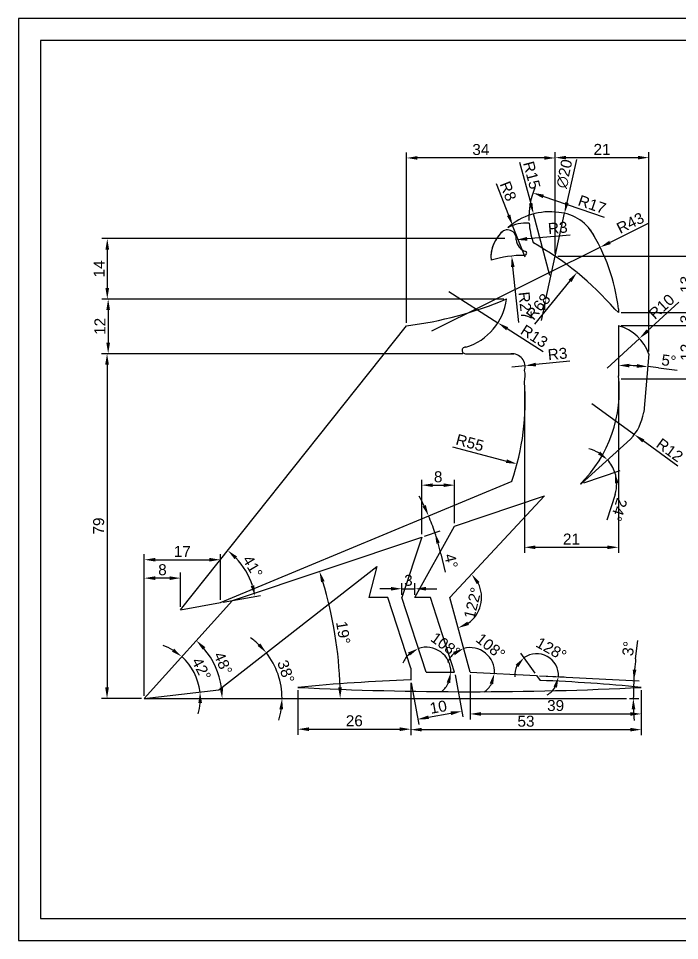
# Model space of a CAD drawing. Header units: millimetres. Extents: x 976 to 1273, y 240 to 450.
# Drawn here: x 976.1 to 1126.6, y 240.3 to 450.3 of the extents above; entities that cross this region are included whole.
import ezdxf

# ---------------------------------------------------------------- set-up
doc = ezdxf.new("R2010")
doc.units = ezdxf.units.MM
doc.styles.get("Standard").update_dxf_attribs({"font": 'arial.ttf'})
doc.dimstyles.new('ISO-25', dxfattribs={"dimtxt": 2.5, "dimasz": 2.5, "dimexe": 1.25, "dimexo": 0.625, "dimtad": 1, "dimdec": 0, "dimtxsty": 'Standard', "dimcen": 2.5, "dimclrd": 3, "dimclrt": 2, "dimadec": 0, "dimazin": 0, "dimtfac": 1, "dimtdec": 0, "dimtmove": 0, "dimatfit": 3, "dimfxl": 1, "dimarcsym": 0})

# ---------------------------------------------------------------- blocks, each defined once
blk = doc.blocks.new('*D155')
at = {"color": 3, "lineweight": -2, "transparency": 16777216}
blk.add_line((1101.68, 400.9), (1091.92, 400.08), dxfattribs=at)
at = {"color": 3, "transparency": 16777216}
blk.add_solid([(1091.88, 400.49), (1091.95, 399.66), (1089.42, 399.87)], dxfattribs=at)
at = {"layer": 'Defpoints', "color": 0, "transparency": 16777216}
for p in [(1089.42, 399.87), (1092.41, 400.12)]:
    blk.add_point(p, dxfattribs=at)
at = {"color": 2, "transparency": 16777216, "insert": (1098.89, 402.57), "char_height": 2.5, "attachment_point": 5, "rotation": 4.8262}
blk.add_mtext('R3', dxfattribs=at)
blk = doc.blocks.new('*D156')
at = {"color": 3, "lineweight": -2, "transparency": 16777216}
blk.add_line((1090.05, 381.04), (1088.67, 393.68), dxfattribs=at)
at = {"color": 3, "transparency": 16777216}
blk.add_solid([(1089.08, 393.72), (1088.25, 393.63), (1088.4, 396.16)], dxfattribs=at)
at = {"layer": 'Defpoints', "color": 0, "transparency": 16777216}
for p in [(1088.4, 396.16), (1091.33, 369.32)]:
    blk.add_point(p, dxfattribs=at)
at = {"color": 2, "transparency": 16777216, "insert": (1091.52, 384.84), "char_height": 2.5, "attachment_point": 5, "rotation": 276.2362}
blk.add_mtext('R27', dxfattribs=at)
blk = doc.blocks.new('*D157')
at = {"color": 3, "lineweight": -2, "transparency": 16777216}
for p, q in [((1084.85, 412.71), (1087.69, 405.46)), ((1091.46, 395.87), (1088.61, 403.13))]:
    blk.add_line(p, q, dxfattribs=at)
at = {"color": 3, "transparency": 16777216}
blk.add_solid([(1088.08, 405.61), (1087.31, 405.31), (1088.61, 403.13)], dxfattribs=at)
at = {"layer": 'Defpoints', "color": 0, "transparency": 16777216}
for p in [(1088.61, 403.13), (1091.46, 395.87)]:
    blk.add_point(p, dxfattribs=at)
at = {"color": 2, "transparency": 16777216, "insert": (1087.58, 410.94), "char_height": 2.5, "attachment_point": 5, "rotation": 291.4393}
blk.add_mtext('R8', dxfattribs=at)
blk = doc.blocks.new('*D158')
at = {"color": 3, "lineweight": -2, "transparency": 16777216}
for p, q in [((1090.21, 417.57), (1092.72, 408.16)), ((1097.11, 391.74), (1093.37, 405.75))]:
    blk.add_line(p, q, dxfattribs=at)
at = {"color": 3, "transparency": 16777216}
blk.add_solid([(1093.12, 408.27), (1092.32, 408.05), (1093.37, 405.75)], dxfattribs=at)
at = {"layer": 'Defpoints', "color": 0, "transparency": 16777216}
for p in [(1093.37, 405.75), (1097.11, 391.74)]:
    blk.add_point(p, dxfattribs=at)
at = {"color": 2, "transparency": 16777216, "insert": (1092.98, 414.57), "char_height": 2.5, "attachment_point": 5, "rotation": 284.9508}
blk.add_mtext('R15', dxfattribs=at)
blk = doc.blocks.new('*D159')
at = {"color": 3, "lineweight": -2, "transparency": 16777216}
blk.add_line((1093.65, 380.63), (1101.68, 390.49), dxfattribs=at)
at = {"color": 3, "transparency": 16777216}
blk.add_solid([(1101.36, 390.75), (1102.01, 390.22), (1103.26, 392.42)], dxfattribs=at)
at = {"layer": 'Defpoints', "color": 0, "transparency": 16777216}
for p in [(1103.26, 392.42), (1060.31, 339.71)]:
    blk.add_point(p, dxfattribs=at)
at = {"color": 2, "transparency": 16777216, "insert": (1094.46, 384.63), "char_height": 2.5, "attachment_point": 5, "rotation": 50.8225}
blk.add_mtext('R68', dxfattribs=at)
blk = doc.blocks.new('*D160')
at = {"color": 3, "lineweight": -2, "transparency": 16777216}
for p, q in [((1126.49, 385.68), (1119.34, 379.1)), ((1110.15, 370.63), (1117.5, 377.41))]:
    blk.add_line(p, q, dxfattribs=at)
at = {"color": 3, "transparency": 16777216}
blk.add_solid([(1119.06, 379.41), (1119.62, 378.79), (1117.5, 377.41)], dxfattribs=at)
at = {"layer": 'Defpoints', "color": 0, "transparency": 16777216}
for p in [(1117.5, 377.41), (1110.15, 370.63)]:
    blk.add_point(p, dxfattribs=at)
at = {"color": 2, "transparency": 16777216, "insert": (1122.54, 384.64), "char_height": 2.5, "attachment_point": 5, "rotation": 42.6675}
blk.add_mtext('R10', dxfattribs=at)
blk = doc.blocks.new('*D189')
at = {"color": 3, "lineweight": -2, "transparency": 16777216}
for p, q in [((1103.12, 418.15), (1100.97, 408.34)), ((1096.16, 386.36), (1100.44, 405.9)), ((1095.62, 383.92), (1095.09, 381.48))]:
    blk.add_line(p, q, dxfattribs=at)
at = {"color": 3, "transparency": 16777216}
for points in [[(1100.57, 408.43), (1101.38, 408.25), (1100.44, 405.9)], [(1095.22, 384.01), (1096.03, 383.83), (1096.16, 386.36)]]:
    blk.add_solid(points, dxfattribs=at)
at = {"layer": 'Defpoints', "color": 0, "transparency": 16777216}
for p in [(1100.44, 405.9), (1096.16, 386.36)]:
    blk.add_point(p, dxfattribs=at)
at = {"color": 2, "transparency": 16777216, "insert": (1100.39, 414.89), "char_height": 2.5, "attachment_point": 5, "rotation": 77.639}
blk.add_mtext('∅20', dxfattribs=at)
blk = doc.blocks.new('*D161')
at = {"color": 3, "lineweight": -2, "transparency": 16777216}
blk.add_line((1109.51, 404.96), (1095.6, 409.74), dxfattribs=at)
at = {"color": 0, "lineweight": -2, "transparency": 16777216}
blk.add_arc((1109.31, 405.02), 17, 156.784, 182.6335, dxfattribs=at)
at = {"color": 3, "transparency": 16777216}
blk.add_solid([(1095.74, 410.14), (1095.47, 409.35), (1093.24, 410.56)], dxfattribs=at)
at = {"layer": 'Defpoints', "color": 0, "transparency": 16777216}
for p in [(1093.24, 410.56), (1109.31, 405.02)]:
    blk.add_point(p, dxfattribs=at)
at = {"color": 2, "transparency": 16777216, "insert": (1106.71, 407.91), "char_height": 2.5, "attachment_point": 5, "rotation": 340.9969}
blk.add_mtext('R17', dxfattribs=at)
blk = doc.blocks.new('*D190')
at = {"color": 3, "lineweight": -2, "transparency": 16777216}
for p, q in [((1119.5, 403.59), (1110.79, 399.27)), ((1070.21, 379.14), (1108.55, 398.16))]:
    blk.add_line(p, q, dxfattribs=at)
at = {"color": 3, "transparency": 16777216}
blk.add_solid([(1110.6, 399.64), (1110.97, 398.89), (1108.55, 398.16)], dxfattribs=at)
at = {"layer": 'Defpoints', "color": 0, "transparency": 16777216}
for p in [(1108.55, 398.16), (1070.21, 379.14)]:
    blk.add_point(p, dxfattribs=at)
at = {"color": 2, "transparency": 16777216, "insert": (1115.42, 403.69), "char_height": 2.5, "attachment_point": 5, "rotation": 26.3841}
blk.add_mtext('R43', dxfattribs=at)
blk = doc.blocks.new('*D191')
at = {"color": 3, "lineweight": -2, "transparency": 16777216}
for p, q in [((1106.64, 362.57), (1116.34, 355.51)), ((1126.2, 348.33), (1118.36, 354.04))]:
    blk.add_line(p, q, dxfattribs=at)
at = {"color": 3, "transparency": 16777216}
blk.add_solid([(1118.61, 354.37), (1118.12, 353.7), (1116.34, 355.51)], dxfattribs=at)
at = {"layer": 'Defpoints', "color": 0, "transparency": 16777216}
for p in [(1106.64, 362.57), (1116.34, 355.51)]:
    blk.add_point(p, dxfattribs=at)
at = {"color": 2, "transparency": 16777216, "insert": (1124.4, 351.97), "char_height": 2.5, "attachment_point": 5, "rotation": 323.9361}
blk.add_mtext('R12', dxfattribs=at)
blk = doc.blocks.new('*D192')
at = {"color": 3, "lineweight": -2, "transparency": 16777216}
blk.add_line((1121.87, 370.71), (1126.05, 370.2), dxfattribs=at)
for start, end in [(86.8725, 88.1275), (83.1275, 85)]:
    blk.add_arc((1112.71, 294.76), 76.5, start, end, dxfattribs=at)
at = {"color": 3, "transparency": 16777216}
for points in [[(1115.21, 370.8), (1115.22, 371.63), (1112.71, 371.26)], [(1116.92, 371.56), (1116.86, 370.73), (1119.38, 370.97)]]:
    blk.add_solid(points, dxfattribs=at)
at = {"layer": 'Defpoints', "color": 0, "transparency": 16777216}
for p in [(1112.71, 380.31), (1119.64, 373.92), (1114.94, 371.22), (1112.71, 368.81), (1118.47, 360.58)]:
    blk.add_point(p, dxfattribs=at)
at = {"color": 2, "transparency": 16777216, "insert": (1124.19, 372.34), "char_height": 2.5, "attachment_point": 5, "rotation": 353.1275}
blk.add_mtext('5°', dxfattribs=at)
blk = doc.blocks.new('*D193')
at = {"color": 0, "lineweight": -2, "transparency": 16777216}
blk.add_line((1104.81, 344.51), (1113.09, 347.29), dxfattribs=at)
at = {"color": 3, "lineweight": -2, "transparency": 16777216}
blk.add_line((1111.96, 341.89), (1110.1, 335.98), dxfattribs=at)
for start, end in [(59.7255, 77.4509), (18.5, 42), (342.6062, 18.5), (343.0491, 0.7745)]:
    blk.add_arc((1104.21, 344.31), 8.11, start, end, dxfattribs=at)
at = {"color": 3, "transparency": 16777216}
for points in [[(1108.57, 351.64), (1108.04, 351), (1110.24, 349.74)], [(1111.92, 344.35), (1112.74, 344.49), (1111.91, 346.89)]]:
    blk.add_solid(points, dxfattribs=at)
at = {"layer": 'Defpoints', "color": 0, "transparency": 16777216}
for p in [(1115.48, 354.46), (1110.93, 348.87), (1104.21, 344.31), (1095.89, 341.53), (1075.4, 334.68)]:
    blk.add_point(p, dxfattribs=at)
at = {"color": 2, "transparency": 16777216, "insert": (1112.82, 338.37), "char_height": 2.5, "attachment_point": 5, "rotation": 252.6062}
blk.add_mtext('24°', dxfattribs=at)
blk = doc.blocks.new('*D194')
at = {"color": 3, "lineweight": -2, "transparency": 16777216}
for start, end in [(357, 105), (130.9318, 156.8636), (305.1364, 331.0682)]:
    blk.add_arc((1078.9, 301.42), 5.57, start, end, dxfattribs=at)
at = {"color": 3, "transparency": 16777216}
for points in [[(1075.05, 306), (1075.44, 305.26), (1077.46, 306.8)], [(1083.37, 298.84), (1084.17, 298.61), (1084.46, 301.13)]]:
    blk.add_solid(points, dxfattribs=at)
at = {"layer": 'Defpoints', "color": 0, "transparency": 16777216}
for p in [(1074.34, 318.42), (1083.57, 304.45), (1078.9, 301.42), (1078.9, 301.42), (1094.08, 300.62)]:
    blk.add_point(p, dxfattribs=at)
at = {"color": 2, "transparency": 16777216, "insert": (1083.6, 307.23), "char_height": 2.5, "attachment_point": 5, "rotation": 321}
blk.add_mtext('108°', dxfattribs=at)
blk = doc.blocks.new('*D195')
at = {"color": 3, "lineweight": -2, "transparency": 16777216}
blk.add_arc((1074.34, 318.42), 7.2, 304.9896, 27.0104, dxfattribs=at)
at = {"color": 3, "transparency": 16777216}
for points in [[(1080.43, 321.44), (1081.09, 321.94), (1079.25, 323.69)], [(1078.65, 312.14), (1078.3, 312.9), (1076.21, 311.46)]]:
    blk.add_solid(points, dxfattribs=at)
at = {"layer": 'Defpoints', "color": 0, "transparency": 16777216}
for p in [(1095.89, 341.53), (1074.34, 318.42), (1074.34, 318.42), (1080.29, 314.36), (1078.9, 301.42)]:
    blk.add_point(p, dxfattribs=at)
at = {"color": 2, "transparency": 16777216, "insert": (1079.51, 317.13), "char_height": 2.5, "attachment_point": 5, "rotation": 76}
blk.add_mtext('122°', dxfattribs=at)
blk = doc.blocks.new('*D196')
at = {"color": 3, "lineweight": -2, "transparency": 16777216}
for start, end in [(0, 108), (133.5145, 159.029), (308.971, 334.4855)]:
    blk.add_arc((1068.9, 301.42), 5.66, start, end, dxfattribs=at)
at = {"color": 3, "transparency": 16777216}
for points in [[(1064.79, 305.88), (1065.21, 305.17), (1067.15, 306.8)], [(1073.6, 299.07), (1074.41, 298.89), (1074.56, 301.42)]]:
    blk.add_solid(points, dxfattribs=at)
at = {"layer": 'Defpoints', "color": 0, "transparency": 16777216}
for p in [(1063.37, 318.42), (1073.48, 304.75), (1068.9, 301.42), (1068.9, 301.42), (1075.4, 301.42)]:
    blk.add_point(p, dxfattribs=at)
at = {"color": 2, "transparency": 16777216, "insert": (1073.34, 307.54), "char_height": 2.5, "attachment_point": 5, "rotation": 324}
blk.add_mtext('108°', dxfattribs=at)
blk = doc.blocks.new('*D162')
at = {"color": 3, "lineweight": -2, "transparency": 16777216}
blk.add_line((1116.63, 304.45), (1117.12, 308.63), dxfattribs=at)
at = {"color": 0, "lineweight": -2, "transparency": 16777216}
for p, q in [((1094.7, 300.59), (1117.45, 299.4)), ((1115.21, 295.42), (1117.35, 295.42))]:
    blk.add_line(p, q, dxfattribs=at)
at = {"color": 3, "lineweight": -2, "transparency": 16777216}
for start, end in [(173.2926, 177), (173.293, 175.1465), (177, 180), (181.8535, 183.707)]:
    blk.add_arc((1193.38, 295.42), 77.28, start, end, dxfattribs=at)
at = {"color": 3, "transparency": 16777216}
for points in [[(1116.79, 301.93), (1115.96, 301.99), (1116.21, 299.46)], [(1115.72, 292.91), (1116.56, 292.93), (1116.1, 295.42)]]:
    blk.add_solid(points, dxfattribs=at)
at = {"layer": 'Defpoints', "color": 0, "transparency": 16777216}
for p in [(1078.9, 301.42), (1094.08, 300.62), (1116.11, 296.77), (1004.7, 295.42), (1114.58, 295.42)]:
    blk.add_point(p, dxfattribs=at)
at = {"color": 2, "transparency": 16777216, "insert": (1114.98, 306.76), "char_height": 2.5, "attachment_point": 5, "rotation": 83.2926}
blk.add_mtext('3°', dxfattribs=at)
blk = doc.blocks.new('*D163')
at = {"color": 0, "lineweight": -2, "transparency": 16777216}
for p, q in [((1093.72, 301.14), (1090.49, 305.74)), ((1094.7, 300.59), (1100.31, 300.3))]:
    blk.add_line(p, q, dxfattribs=at)
at = {"color": 3, "lineweight": -2, "transparency": 16777216}
for start, end in [(357, 125), (153.9899, 182.9798), (299.0202, 328.0101)]:
    blk.add_arc((1094.08, 300.62), 4.99, start, end, dxfattribs=at)
at = {"color": 3, "transparency": 16777216}
for points in [[(1089.27, 303.08), (1089.9, 302.54), (1091.21, 304.71)], [(1097.91, 298.1), (1098.71, 297.85), (1099.06, 300.36)]]:
    blk.add_solid(points, dxfattribs=at)
at = {"layer": 'Defpoints', "color": 0, "transparency": 16777216}
for p in [(1097.92, 303.81), (1078.9, 301.42), (1094.08, 300.62), (1094.08, 300.62), (1094.85, 299.51)]:
    blk.add_point(p, dxfattribs=at)
at = {"color": 2, "transparency": 16777216, "insert": (1097.42, 306.65), "char_height": 2.5, "attachment_point": 5, "rotation": 331}
blk.add_mtext('128°', dxfattribs=at)
blk = doc.blocks.new('*D164')
at = {"color": 3, "lineweight": -2, "transparency": 16777216}
blk.add_arc((1004.7, 295.42), 17.75, 8.0766, 39.9234, dxfattribs=at)
at = {"color": 3, "transparency": 16777216}
for points in [[(1018.01, 306.52), (1018.61, 307.1), (1016.57, 308.61)], [(1022.69, 297.94), (1021.86, 297.88), (1022.45, 295.42)]]:
    blk.add_solid(points, dxfattribs=at)
at = {"layer": 'Defpoints', "color": 0, "transparency": 16777216}
for p in [(1024.8, 317.74), (1021.76, 300.31), (1004.7, 295.42), (1004.7, 295.42), (1114.58, 295.42)]:
    blk.add_point(p, dxfattribs=at)
at = {"color": 2, "transparency": 16777216, "insert": (1022.65, 303.41), "char_height": 2.5, "attachment_point": 5, "rotation": 294}
blk.add_mtext('48°', dxfattribs=at)
blk = doc.blocks.new('*D165')
at = {"color": 3, "lineweight": -2, "transparency": 16777216}
for start, end in [(46.4984, 54.9968), (0, 38), (343.0032, 351.5016)]:
    blk.add_arc((1019.22, 295.42), 16.87, start, end, dxfattribs=at)
at = {"color": 3, "transparency": 16777216}
for points in [[(1031.14, 307.94), (1030.52, 307.38), (1032.51, 305.81)], [(1035.49, 292.96), (1036.32, 292.89), (1036.09, 295.42)]]:
    blk.add_solid(points, dxfattribs=at)
at = {"layer": 'Defpoints', "color": 0, "transparency": 16777216}
for p in [(1057.7, 325.48), (1035.68, 299.12), (1021.7, 297.36), (1004.7, 295.42), (1114.58, 295.42)]:
    blk.add_point(p, dxfattribs=at)
at = {"color": 2, "transparency": 16777216, "insert": (1036.97, 301.53), "char_height": 2.5, "attachment_point": 5, "rotation": 289}
blk.add_mtext('38°', dxfattribs=at)
blk = doc.blocks.new('*D166')
at = {"color": 3, "lineweight": -2, "transparency": 16777216}
for start, end in [(59.2111, 70.4223), (6.5, 48), (344.0777, 355.2889)]:
    blk.add_arc((1004.7, 295.42), 12.8, start, end, dxfattribs=at)
at = {"color": 3, "transparency": 16777216}
for points in [[(1011.49, 306.75), (1011, 306.08), (1013.26, 304.93)], [(1017.03, 294.36), (1017.87, 294.37), (1017.41, 296.87)]]:
    blk.add_solid(points, dxfattribs=at)
at = {"layer": 'Defpoints', "color": 0, "transparency": 16777216}
for p in [(1024.8, 317.74), (1016.7, 299.87), (1021.7, 297.36), (1004.7, 295.42), (1004.7, 295.42)]:
    blk.add_point(p, dxfattribs=at)
at = {"color": 2, "transparency": 16777216, "insert": (1017.75, 302.14), "char_height": 2.5, "attachment_point": 5, "rotation": 297.25}
blk.add_mtext('42°', dxfattribs=at)
blk = doc.blocks.new('*D167')
at = {"color": 3, "lineweight": -2, "transparency": 16777216}
blk.add_arc((958.08, 295.42), 91.25, 1.5697, 16.9303, dxfattribs=at)
at = {"color": 3, "transparency": 16777216}
for points in [[(1044.98, 321.87), (1045.78, 322.12), (1044.62, 324.37)], [(1049.72, 297.92), (1048.88, 297.91), (1049.33, 295.42)]]:
    blk.add_solid(points, dxfattribs=at)
at = {"layer": 'Defpoints', "color": 0, "transparency": 16777216}
for p in [(1067.9, 332.17), (1024.8, 317.74), (1048.81, 305.22), (1004.7, 295.42), (1114.58, 295.42)]:
    blk.add_point(p, dxfattribs=at)
at = {"color": 2, "transparency": 16777216, "insert": (1050.02, 310.39), "char_height": 2.5, "attachment_point": 5, "rotation": 279.25}
blk.add_mtext('19°', dxfattribs=at)
blk = doc.blocks.new('*D168')
at = {"color": 0, "lineweight": -2, "transparency": 16777216}
blk.add_line((1068.5, 332.36), (1072.09, 333.57), dxfattribs=at)
at = {"color": 3, "lineweight": -2, "transparency": 16777216}
blk.add_line((1072.28, 328.36), (1073.28, 324.17), dxfattribs=at)
for start, end in [(25.1134, 27.6267), (18.5, 22.6), (13.4721, 18.5), (13.4733, 15.9866)]:
    blk.add_arc((1016.85, 315.08), 57, start, end, dxfattribs=at)
at = {"color": 3, "transparency": 16777216}
for points in [[(1068.84, 339.44), (1068.08, 339.11), (1069.47, 336.99)], [(1071.25, 330.66), (1072.04, 330.9), (1070.9, 333.17)]]:
    blk.add_solid(points, dxfattribs=at)
at = {"layer": 'Defpoints', "color": 0, "transparency": 16777216}
for p in [(1088.53, 344.92), (1069.98, 335.73), (1067.9, 332.17), (1022.05, 317.25), (1024.8, 317.74)]:
    blk.add_point(p, dxfattribs=at)
at = {"color": 2, "transparency": 16777216, "insert": (1074.61, 326.7), "char_height": 2.5, "attachment_point": 5, "rotation": 283.4721}
blk.add_mtext('4°', dxfattribs=at)
blk = doc.blocks.new('*D169')
at = {"color": 0, "lineweight": -2, "transparency": 16777216}
blk.add_line((1022.67, 317.36), (1031.2, 318.89), dxfattribs=at)
at = {"color": 3, "lineweight": -2, "transparency": 16777216}
blk.add_arc((1013, 315.62), 17.25, 18.5137, 43.187, dxfattribs=at)
at = {"color": 3, "transparency": 16777216}
for points in [[(1025.29, 327.12), (1025.85, 327.73), (1023.73, 329.12)], [(1029.75, 321.2), (1028.95, 320.99), (1029.97, 318.67)]]:
    blk.add_solid(points, dxfattribs=at)
at = {"layer": 'Defpoints', "color": 0, "transparency": 16777216}
for p in [(1064.44, 380.29), (1028.76, 322.62), (1022.05, 317.25), (1013, 315.62), (1013, 315.62)]:
    blk.add_point(p, dxfattribs=at)
at = {"color": 2, "transparency": 16777216, "insert": (1029.42, 325.43), "char_height": 2.5, "attachment_point": 5, "rotation": 300.8504}
blk.add_mtext('41°', dxfattribs=at)
blk = doc.blocks.new('*D154')
at = {"color": 3, "lineweight": -2, "transparency": 16777216}
for p, q in [((1074.06, 388.12), (1085.26, 380.95)), ((1095.55, 374.36), (1087.36, 379.6))]:
    blk.add_line(p, q, dxfattribs=at)
at = {"color": 3, "transparency": 16777216}
blk.add_solid([(1087.59, 379.95), (1087.14, 379.25), (1085.26, 380.95)], dxfattribs=at)
at = {"layer": 'Defpoints', "color": 0, "transparency": 16777216}
for p in [(1074.06, 388.12), (1085.26, 380.95)]:
    blk.add_point(p, dxfattribs=at)
at = {"color": 2, "transparency": 16777216, "insert": (1093.54, 377.91), "char_height": 2.5, "attachment_point": 5, "rotation": 327.3782}
blk.add_mtext('R13', dxfattribs=at)
blk = doc.blocks.new('*D170')
at = {"color": 3, "lineweight": -2, "transparency": 16777216}
for p, q in [((1101.66, 372.22), (1093.91, 371.45)), ((1088.44, 370.91), (1091.43, 371.2))]:
    blk.add_line(p, q, dxfattribs=at)
at = {"color": 3, "transparency": 16777216}
blk.add_solid([(1093.87, 371.87), (1093.95, 371.04), (1091.43, 371.2)], dxfattribs=at)
at = {"layer": 'Defpoints', "color": 0, "transparency": 16777216}
for p in [(1088.44, 370.91), (1091.43, 371.2)]:
    blk.add_point(p, dxfattribs=at)
at = {"color": 2, "transparency": 16777216, "insert": (1098.84, 373.86), "char_height": 2.5, "attachment_point": 5, "rotation": 5.6984}
blk.add_mtext('R3', dxfattribs=at)
blk = doc.blocks.new('*D171')
at = {"color": 3, "lineweight": -2, "transparency": 16777216}
blk.add_line((1074.89, 352.74), (1087.2, 349.46), dxfattribs=at)
at = {"color": 3, "transparency": 16777216}
blk.add_solid([(1087.31, 349.86), (1087.09, 349.06), (1089.61, 348.82)], dxfattribs=at)
at = {"layer": 'Defpoints', "color": 0, "transparency": 16777216}
for p in [(1036.47, 362.99), (1089.61, 348.82)]:
    blk.add_point(p, dxfattribs=at)
at = {"color": 2, "transparency": 16777216, "insert": (1078.88, 353.64), "char_height": 2.5, "attachment_point": 5, "rotation": 345.0629}
blk.add_mtext('R55', dxfattribs=at)
blk = doc.blocks.new('*D172')
at = {"color": 0, "lineweight": -2, "transparency": 16777216}
for p, q in [((1112.71, 368.19), (1112.71, 328.58)), ((1091.31, 366.59), (1091.31, 328.58))]:
    blk.add_line(p, q, dxfattribs=at)
at = {"color": 3, "lineweight": -2, "transparency": 16777216}
blk.add_line((1093.81, 329.83), (1110.21, 329.83), dxfattribs=at)
at = {"color": 3, "transparency": 16777216}
for points in [[(1093.81, 330.24), (1093.81, 329.41), (1091.31, 329.83)], [(1110.21, 330.24), (1110.21, 329.41), (1112.71, 329.83)]]:
    blk.add_solid(points, dxfattribs=at)
at = {"layer": 'Defpoints', "color": 0, "transparency": 16777216}
for p in [(1112.71, 368.81), (1091.31, 367.21), (1112.71, 329.83)]:
    blk.add_point(p, dxfattribs=at)
at = {"color": 2, "transparency": 16777216, "insert": (1102.01, 331.71), "char_height": 2.5, "attachment_point": 5}
blk.add_mtext('21', dxfattribs=at)
blk = doc.blocks.new('*D173')
at = {"color": 0, "lineweight": -2, "transparency": 16777216}
for p, q in [((1077.22, 373.92), (994.98, 373.92)), ((1004.07, 295.42), (994.98, 295.42))]:
    blk.add_line(p, q, dxfattribs=at)
at = {"color": 3, "lineweight": -2, "transparency": 16777216}
blk.add_line((996.23, 371.42), (996.23, 297.92), dxfattribs=at)
at = {"color": 3, "transparency": 16777216}
for points in [[(995.81, 371.42), (996.65, 371.42), (996.23, 373.92)], [(995.81, 297.92), (996.65, 297.92), (996.23, 295.42)]]:
    blk.add_solid(points, dxfattribs=at)
at = {"layer": 'Defpoints', "color": 0, "transparency": 16777216}
for p in [(1077.84, 373.92), (996.23, 295.42), (1004.7, 295.42)]:
    blk.add_point(p, dxfattribs=at)
at = {"color": 2, "transparency": 16777216, "insert": (994.33, 334.67), "char_height": 2.5, "attachment_point": 5, "rotation": 90}
blk.add_mtext('79', dxfattribs=at)
blk = doc.blocks.new('*D174')
at = {"color": 0, "lineweight": -2, "transparency": 16777216}
for p, q in [((1004.7, 296.04), (1004.7, 328.25)), ((1022.05, 317.87), (1022.05, 328.25))]:
    blk.add_line(p, q, dxfattribs=at)
at = {"color": 3, "lineweight": -2, "transparency": 16777216}
blk.add_line((1007.2, 327), (1019.55, 327), dxfattribs=at)
at = {"color": 3, "transparency": 16777216}
for points in [[(1007.2, 327.42), (1007.2, 326.59), (1004.7, 327)], [(1019.55, 327.42), (1019.55, 326.59), (1022.05, 327)]]:
    blk.add_solid(points, dxfattribs=at)
at = {"layer": 'Defpoints', "color": 0, "transparency": 16777216}
for p in [(1022.05, 327), (1022.05, 317.25), (1004.7, 295.42)]:
    blk.add_point(p, dxfattribs=at)
at = {"color": 2, "transparency": 16777216, "insert": (1013.37, 328.88), "char_height": 2.5, "attachment_point": 5}
blk.add_mtext('17', dxfattribs=at)
blk = doc.blocks.new('*D175')
at = {"color": 0, "lineweight": -2, "transparency": 16777216}
for p, q in [((1004.7, 296.04), (1004.7, 324.06)), ((1013, 316.24), (1013, 324.06))]:
    blk.add_line(p, q, dxfattribs=at)
at = {"color": 3, "lineweight": -2, "transparency": 16777216}
blk.add_line((1010.5, 322.81), (1007.2, 322.81), dxfattribs=at)
at = {"color": 3, "transparency": 16777216}
for points in [[(1007.2, 323.22), (1007.2, 322.39), (1004.7, 322.81)], [(1010.5, 323.22), (1010.5, 322.39), (1013, 322.81)]]:
    blk.add_solid(points, dxfattribs=at)
at = {"layer": 'Defpoints', "color": 0, "transparency": 16777216}
for p in [(1004.7, 322.81), (1013, 315.62), (1004.7, 295.42)]:
    blk.add_point(p, dxfattribs=at)
at = {"color": 2, "transparency": 16777216, "insert": (1008.85, 324.71), "char_height": 2.5, "attachment_point": 5}
blk.add_mtext('8', dxfattribs=at)
blk = doc.blocks.new('*D176')
at = {"color": 0, "lineweight": -2, "transparency": 16777216}
for p, q in [((1086.62, 386.36), (995.24, 386.36)), ((1077.24, 373.92), (995.24, 373.92))]:
    blk.add_line(p, q, dxfattribs=at)
at = {"color": 3, "lineweight": -2, "transparency": 16777216}
blk.add_line((996.49, 383.86), (996.49, 376.42), dxfattribs=at)
at = {"color": 3, "transparency": 16777216}
for points in [[(996.07, 383.86), (996.9, 383.86), (996.49, 386.36)], [(996.07, 376.42), (996.9, 376.42), (996.49, 373.92)]]:
    blk.add_solid(points, dxfattribs=at)
at = {"layer": 'Defpoints', "color": 0, "transparency": 16777216}
for p in [(1087.24, 386.36), (996.49, 373.92), (1077.87, 373.92)]:
    blk.add_point(p, dxfattribs=at)
at = {"color": 2, "transparency": 16777216, "insert": (994.61, 380.14), "char_height": 2.5, "attachment_point": 5, "rotation": 90}
blk.add_mtext('12', dxfattribs=at)
blk = doc.blocks.new('*D177')
at = {"color": 0, "lineweight": -2, "transparency": 16777216}
for p, q in [((1086.82, 400.12), (995.04, 400.12)), ((1086.62, 386.36), (995.04, 386.36))]:
    blk.add_line(p, q, dxfattribs=at)
at = {"color": 3, "lineweight": -2, "transparency": 16777216}
blk.add_line((996.29, 397.62), (996.29, 388.86), dxfattribs=at)
at = {"color": 3, "transparency": 16777216}
for points in [[(995.87, 397.62), (996.7, 397.62), (996.29, 400.12)], [(995.87, 388.86), (996.7, 388.86), (996.29, 386.36)]]:
    blk.add_solid(points, dxfattribs=at)
at = {"layer": 'Defpoints', "color": 0, "transparency": 16777216}
for p in [(1087.44, 400.12), (996.29, 386.36), (1087.24, 386.36)]:
    blk.add_point(p, dxfattribs=at)
at = {"color": 2, "transparency": 16777216, "insert": (994.41, 393.24), "char_height": 2.5, "attachment_point": 5, "rotation": 90}
blk.add_mtext('14', dxfattribs=at)
blk = doc.blocks.new('*D178')
at = {"color": 0, "lineweight": -2, "transparency": 16777216}
for p, q in [((1064.44, 380.92), (1064.44, 419.75)), ((1098.3, 396.76), (1098.3, 419.75))]:
    blk.add_line(p, q, dxfattribs=at)
at = {"color": 3, "lineweight": -2, "transparency": 16777216}
blk.add_line((1095.8, 418.5), (1066.94, 418.5), dxfattribs=at)
at = {"color": 3, "transparency": 16777216}
for points in [[(1066.94, 418.92), (1066.94, 418.09), (1064.44, 418.5)], [(1095.8, 418.92), (1095.8, 418.09), (1098.3, 418.5)]]:
    blk.add_solid(points, dxfattribs=at)
at = {"layer": 'Defpoints', "color": 0, "transparency": 16777216}
for p in [(1064.44, 418.5), (1098.3, 396.13), (1064.44, 380.29)]:
    blk.add_point(p, dxfattribs=at)
at = {"color": 2, "transparency": 16777216, "insert": (1081.37, 420.4), "char_height": 2.5, "attachment_point": 5}
blk.add_mtext('34', dxfattribs=at)
blk = doc.blocks.new('*D179')
at = {"color": 0, "lineweight": -2, "transparency": 16777216}
for p, q in [((1098.3, 396.76), (1098.3, 419.82)), ((1119.64, 374.41), (1119.64, 419.82))]:
    blk.add_line(p, q, dxfattribs=at)
at = {"color": 3, "lineweight": -2, "transparency": 16777216}
blk.add_line((1100.8, 418.57), (1117.14, 418.57), dxfattribs=at)
at = {"color": 3, "transparency": 16777216}
for points in [[(1100.8, 418.99), (1100.8, 418.16), (1098.3, 418.57)], [(1117.14, 418.99), (1117.14, 418.16), (1119.64, 418.57)]]:
    blk.add_solid(points, dxfattribs=at)
at = {"layer": 'Defpoints', "color": 0, "transparency": 16777216}
for p in [(1119.64, 418.57), (1098.3, 396.13), (1119.64, 373.78)]:
    blk.add_point(p, dxfattribs=at)
at = {"color": 2, "transparency": 16777216, "insert": (1108.97, 420.45), "char_height": 2.5, "attachment_point": 5}
blk.add_mtext('21', dxfattribs=at)
blk = doc.blocks.new('*D180')
at = {"color": 0, "lineweight": -2, "transparency": 16777216}
for p, q in [((1113.34, 380.31), (1131.23, 380.31)), ((1113.34, 368.19), (1131.23, 368.19))]:
    blk.add_line(p, q, dxfattribs=at)
at = {"color": 3, "lineweight": -2, "transparency": 16777216}
blk.add_line((1129.98, 370.69), (1129.98, 377.81), dxfattribs=at)
at = {"color": 3, "transparency": 16777216}
for points in [[(1129.56, 377.81), (1130.4, 377.81), (1129.98, 380.31)], [(1129.56, 370.69), (1130.4, 370.69), (1129.98, 368.19)]]:
    blk.add_solid(points, dxfattribs=at)
at = {"layer": 'Defpoints', "color": 0, "transparency": 16777216}
for p in [(1112.71, 380.31), (1129.98, 380.31), (1112.71, 368.19)]:
    blk.add_point(p, dxfattribs=at)
at = {"color": 2, "transparency": 16777216, "insert": (1128.1, 374.25), "char_height": 2.5, "attachment_point": 5, "rotation": 90}
blk.add_mtext('12', dxfattribs=at)
blk = doc.blocks.new('*D181')
at = {"color": 3, "lineweight": -2, "transparency": 16777216}
for p, q in [((1129.98, 385.81), (1129.98, 388.31)), ((1129.98, 383.31), (1129.98, 380.31)), ((1129.98, 377.81), (1129.98, 375.31))]:
    blk.add_line(p, q, dxfattribs=at)
at = {"color": 0, "lineweight": -2, "transparency": 16777216}
for p, q in [((1113.34, 383.31), (1131.23, 383.31)), ((1113.34, 380.31), (1131.23, 380.31))]:
    blk.add_line(p, q, dxfattribs=at)
at = {"color": 3, "transparency": 16777216}
for points in [[(1129.56, 385.81), (1130.4, 385.81), (1129.98, 383.31)], [(1129.56, 377.81), (1130.4, 377.81), (1129.98, 380.31)]]:
    blk.add_solid(points, dxfattribs=at)
at = {"layer": 'Defpoints', "color": 0, "transparency": 16777216}
for p in [(1112.71, 383.31), (1112.71, 380.31), (1129.98, 380.31)]:
    blk.add_point(p, dxfattribs=at)
at = {"color": 2, "transparency": 16777216, "insert": (1128.08, 381.81), "char_height": 2.5, "attachment_point": 5, "rotation": 90}
blk.add_mtext('3', dxfattribs=at)
blk = doc.blocks.new('*D182')
at = {"color": 0, "lineweight": -2, "transparency": 16777216}
for p, q in [((1098.92, 396.11), (1131.23, 396.11)), ((1113.34, 383.31), (1131.23, 383.31))]:
    blk.add_line(p, q, dxfattribs=at)
at = {"color": 3, "lineweight": -2, "transparency": 16777216}
blk.add_line((1129.98, 393.61), (1129.98, 385.81), dxfattribs=at)
at = {"color": 3, "transparency": 16777216}
for points in [[(1129.56, 393.61), (1130.4, 393.61), (1129.98, 396.11)], [(1129.56, 385.81), (1130.4, 385.81), (1129.98, 383.31)]]:
    blk.add_solid(points, dxfattribs=at)
at = {"layer": 'Defpoints', "color": 0, "transparency": 16777216}
for p in [(1098.29, 396.11), (1112.71, 383.31), (1129.98, 383.31)]:
    blk.add_point(p, dxfattribs=at)
at = {"color": 2, "transparency": 16777216, "insert": (1128.08, 389.71), "char_height": 2.5, "attachment_point": 5, "rotation": 90}
blk.add_mtext('13', dxfattribs=at)
blk = doc.blocks.new('*D183')
at = {"color": 0, "lineweight": -2, "transparency": 16777216}
for p, q in [((1063.37, 319.04), (1063.37, 321.64)), ((1066.37, 319.04), (1066.37, 321.64))]:
    blk.add_line(p, q, dxfattribs=at)
at = {"color": 3, "lineweight": -2, "transparency": 16777216}
for p, q in [((1060.87, 320.39), (1058.37, 320.39)), ((1063.37, 320.39), (1066.37, 320.39)), ((1068.87, 320.39), (1071.37, 320.39))]:
    blk.add_line(p, q, dxfattribs=at)
at = {"color": 3, "transparency": 16777216}
for points in [[(1060.87, 320.81), (1060.87, 319.98), (1063.37, 320.39)], [(1068.87, 320.81), (1068.87, 319.98), (1066.37, 320.39)]]:
    blk.add_solid(points, dxfattribs=at)
at = {"layer": 'Defpoints', "color": 0, "transparency": 16777216}
for p in [(1066.37, 320.39), (1063.37, 318.42), (1066.37, 318.42)]:
    blk.add_point(p, dxfattribs=at)
at = {"color": 2, "transparency": 16777216, "insert": (1064.87, 322.29), "char_height": 2.5, "attachment_point": 5}
blk.add_mtext('3', dxfattribs=at)
blk = doc.blocks.new('*D184')
at = {"color": 0, "lineweight": -2, "transparency": 16777216}
for p, q in [((1067.9, 332.79), (1067.9, 345.23)), ((1075.4, 335.3), (1075.4, 345.23))]:
    blk.add_line(p, q, dxfattribs=at)
at = {"color": 3, "lineweight": -2, "transparency": 16777216}
blk.add_line((1070.4, 343.98), (1072.9, 343.98), dxfattribs=at)
at = {"color": 3, "transparency": 16777216}
for points in [[(1070.4, 344.39), (1070.4, 343.56), (1067.9, 343.98)], [(1072.9, 344.39), (1072.9, 343.56), (1075.4, 343.98)]]:
    blk.add_solid(points, dxfattribs=at)
at = {"layer": 'Defpoints', "color": 0, "transparency": 16777216}
for p in [(1075.4, 343.98), (1075.4, 334.68), (1067.9, 332.17)]:
    blk.add_point(p, dxfattribs=at)
at = {"color": 2, "transparency": 16777216, "insert": (1071.65, 345.88), "char_height": 2.5, "attachment_point": 5}
blk.add_mtext('8', dxfattribs=at)
blk = doc.blocks.new('*D185')
at = {"color": 0, "lineweight": -2, "transparency": 16777216}
for p, q in [((1075.51, 300.8), (1077.24, 291.25)), ((1065.51, 299), (1067.24, 289.44))]:
    blk.add_line(p, q, dxfattribs=at)
at = {"color": 3, "lineweight": -2, "transparency": 16777216}
blk.add_line((1069.47, 291.11), (1074.55, 292.03), dxfattribs=at)
at = {"color": 3, "transparency": 16777216}
for points in [[(1074.48, 292.44), (1074.63, 291.62), (1077.01, 292.48)], [(1069.4, 291.53), (1069.55, 290.7), (1067.01, 290.67)]]:
    blk.add_solid(points, dxfattribs=at)
at = {"layer": 'Defpoints', "color": 0, "transparency": 16777216}
for p in [(1075.4, 301.42), (1065.4, 299.61), (1077.01, 292.48)]:
    blk.add_point(p, dxfattribs=at)
at = {"color": 2, "transparency": 16777216, "insert": (1071.68, 293.45), "char_height": 2.5, "attachment_point": 5, "rotation": 10.2515}
blk.add_mtext('10', dxfattribs=at)
blk = doc.blocks.new('*D186')
at = {"color": 0, "lineweight": -2, "transparency": 16777216}
for p, q in [((1065.4, 298.99), (1065.4, 287.16)), ((1039.7, 297.29), (1039.7, 287.16))]:
    blk.add_line(p, q, dxfattribs=at)
at = {"color": 3, "lineweight": -2, "transparency": 16777216}
blk.add_line((1042.2, 288.41), (1062.9, 288.41), dxfattribs=at)
at = {"color": 3, "transparency": 16777216}
for points in [[(1042.2, 288.83), (1042.2, 287.99), (1039.7, 288.41)], [(1062.9, 288.83), (1062.9, 287.99), (1065.4, 288.41)]]:
    blk.add_solid(points, dxfattribs=at)
at = {"layer": 'Defpoints', "color": 0, "transparency": 16777216}
for p in [(1065.4, 299.61), (1039.7, 297.92), (1065.4, 288.41)]:
    blk.add_point(p, dxfattribs=at)
at = {"color": 2, "transparency": 16777216, "insert": (1052.55, 290.31), "char_height": 2.5, "attachment_point": 5}
blk.add_mtext('26', dxfattribs=at)
blk = doc.blocks.new('*D187')
at = {"color": 0, "lineweight": -2, "transparency": 16777216}
for p, q in [((1065.4, 298.99), (1065.4, 287.05)), ((1117.9, 297.29), (1117.9, 287.05))]:
    blk.add_line(p, q, dxfattribs=at)
at = {"color": 3, "lineweight": -2, "transparency": 16777216}
blk.add_line((1067.9, 288.3), (1115.4, 288.3), dxfattribs=at)
at = {"color": 3, "transparency": 16777216}
for points in [[(1067.9, 288.72), (1067.9, 287.89), (1065.4, 288.3)], [(1115.4, 288.72), (1115.4, 287.89), (1117.9, 288.3)]]:
    blk.add_solid(points, dxfattribs=at)
at = {"layer": 'Defpoints', "color": 0, "transparency": 16777216}
for p in [(1065.4, 299.61), (1117.9, 297.92), (1117.9, 288.3)]:
    blk.add_point(p, dxfattribs=at)
at = {"color": 2, "transparency": 16777216, "insert": (1091.65, 290.21), "char_height": 2.5, "attachment_point": 5}
blk.add_mtext('53', dxfattribs=at)
blk = doc.blocks.new('*D188')
at = {"color": 0, "lineweight": -2, "transparency": 16777216}
for p, q in [((1078.9, 300.79), (1078.9, 290.63)), ((1117.9, 297.29), (1117.9, 290.63))]:
    blk.add_line(p, q, dxfattribs=at)
at = {"color": 3, "lineweight": -2, "transparency": 16777216}
blk.add_line((1081.4, 291.88), (1115.4, 291.88), dxfattribs=at)
at = {"color": 3, "transparency": 16777216}
for points in [[(1081.4, 292.3), (1081.4, 291.46), (1078.9, 291.88)], [(1115.4, 292.3), (1115.4, 291.46), (1117.9, 291.88)]]:
    blk.add_solid(points, dxfattribs=at)
at = {"layer": 'Defpoints', "color": 0, "transparency": 16777216}
for p in [(1078.9, 301.42), (1117.9, 297.92), (1117.9, 291.88)]:
    blk.add_point(p, dxfattribs=at)
at = {"color": 2, "transparency": 16777216, "insert": (1098.4, 293.78), "char_height": 2.5, "attachment_point": 5}
blk.add_mtext('39', dxfattribs=at)

msp = doc.modelspace()

# ---------------------------------------------------------------- linework, layer by layer
for p, q in [((1273.05, 450.27), (976.05, 450.27)), ((976.05, 450.27), (976.05, 240.27)), ((1268.05, 445.27), (981.05, 445.27)), ((981.05, 445.27), (981.05, 245.27)), ((1093.24, 399.49), (1093.37, 399.13)), ((1087.24, 386.36), (1087.24, 386.42)), ((1112.71, 383.31), (1111.87, 384.04)), ((1112.71, 384.12), (1112.71, 383.62)), ((1112.71, 383.62), (1112.71, 383.31)), ((1013, 315.62), (1064.44, 380.29)), ((1112.71, 380.31), (1112.71, 368.81)), ((1077.84, 373.92), (1088.87, 373.92)), ((1119.64, 373.92), (1118.47, 360.58)), ((1104.21, 344.31), (1115.48, 354.46)), ((1022.05, 317.25), (1088.53, 344.92)), ((1104.06, 344.26), (1104.21, 344.31)), ((1074.34, 318.42), (1095.89, 341.53)), ((1075.4, 334.68), (1095.89, 341.53)), ((1066.37, 318.42), (1075.4, 334.68)), ((1024.8, 317.74), (1067.9, 332.17)), ((1067.9, 332.17), (1063.37, 318.42)), ((1021.7, 297.36), (1057.7, 325.48)), ((1057.7, 325.48), (1055.84, 318.42)), ((1004.7, 295.42), (1024.8, 317.74)), ((1013, 315.62), (1022.05, 317.25)), ((1060.17, 318.42), (1055.84, 318.42)), ((1065.4, 302.33), (1060.17, 318.42)), ((1068.9, 301.42), (1063.37, 318.42)), ((1069.87, 318.42), (1066.37, 318.42)), ((1075.4, 301.42), (1069.87, 318.42)), ((1078.9, 301.42), (1074.34, 318.42)), ((1065.4, 302.33), (1065.4, 299.61)), ((1068.9, 301.42), (1075.4, 301.42)), ((1078.9, 301.42), (1094.08, 300.62)), ((1094.08, 300.62), (1094.85, 299.51)), ((1004.7, 295.42), (1021.7, 297.36)), ((1004.7, 295.42), (1114.58, 295.42)), ((981.05, 245.27), (1268.05, 245.27)), ((976.05, 240.27), (1273.05, 240.27))]:
    msp.add_line(p, q)
for centre, radius, start, end in [((1097.11, 391.74), 14.5, 82.1179, 131.5735), ((1098.3, 396.13), 10, 25.7465, 85.425), ((1091.46, 395.87), 7.8, 83.2649, 120.609), ((1109.31, 405.02), 17, 184.74, 198.9956), ((1091.46, 395.87), 7.8, 129.79, 184.8154), ((1091.46, 395.87), 7.8, 137.0329, 184.8154), ((1087.44, 400.12), 2, 352.7499, 147.6726), ((1070.21, 379.14), 42.8, 6.6901, 32.4402), ((1092.41, 400.12), 3, 184.8262, 254.7754), ((1060.31, 339.71), 68, 40.689, 60.9092), ((1091.33, 396.82), 0.5, 270, 53.5798), ((1091.33, 369.32), 27, 90, 106.445), ((1054.36, 463.29), 83.61, 276.926, 293.1588), ((1074.06, 388.12), 13.3, 287.0997, 352.3889), ((1110.15, 370.63), 10, 18.3901, 75.1461), ((1077.84, 374.67), 0.75, 80.186, 271.9072), ((1088.44, 370.91), 3, 344.345, 94.0912), ((1085.96, 368.89), 5.5, 345.4324, 12.7233), ((1036.47, 362.99), 55, 340.7577, 4.7031), ((1082.9, 365.53), 30, 314.8552, 6.414), ((1106.64, 362.57), 12, 317.4395, 350.4333), ((1078.8, -100.08), 399.92, 91.9202, 95.6108), ((1078.8, -100.08), 399.92, 84.3892, 87.6989), ((1078.8, 1078.42), 781.48, 267.1321, 272.8679)]:
    msp.add_arc(centre, radius, start, end)

# ---------------------------------------------------------------- dimensions: what is measured, and where the dimension line sits
for base, p1, p2, picture, middle in [((1064.44, 418.5), (1098.3, 396.13), (1064.44, 380.29), '*D178', (1081.37, 420.4)), ((1119.64, 418.57), (1098.3, 396.13), (1119.64, 373.78), '*D179', (1108.97, 420.45)), ((1112.71, 329.83), (1091.31, 367.21), (1112.71, 368.81), '*D172', (1102.01, 331.71)), ((1075.40494565, 343.97546113), (1067.90494565, 332.16582893), (1075.40494565, 334.67529382), '*D184', (1071.65494565, 345.8768936)), ((1022.05, 327), (1004.7, 295.42), (1022.05, 317.25), '*D174', (1013.37, 328.88)), ((1004.7, 322.81), (1013, 315.62), (1004.7, 295.42), '*D175', (1008.85, 324.71)), ((1066.37, 320.39), (1063.37, 318.42), (1066.37, 318.42), '*D183', (1064.87, 322.29)), ((1117.9, 291.88), (1078.9, 301.42), (1117.9, 297.92), '*D188', (1098.4, 293.78)), ((1065.4, 288.41), (1039.7, 297.92), (1065.4, 299.61), '*D186', (1052.55, 290.31)), ((1117.89723993, 288.30294352), (1065.39723993, 299.6103243), (1117.89723993, 297.91888081), '*D187', (1091.64723993, 290.20522865))]:
    dim = msp.add_linear_dim(base=base, p1=p1, p2=p2, dimstyle='ISO-25')
    dim.commit()
    dim.dimension.update_dxf_attribs({"geometry": picture, "text_midpoint": middle})
dim = msp.add_diameter_dim_2p(p1=(1096.16, 386.36), p2=(1100.44, 405.9), dimstyle='ISO-25')
dim.commit()
dim.dimension.update_dxf_attribs({"geometry": '*D189', "text_midpoint": (1100.39, 414.89)})
for center, mpoint, picture, middle in [((1097.1081, 391.7377), (1093.3673, 405.7469), '*D158', (1092.9802, 414.5668)), ((1091.46, 395.87), (1088.61, 403.13), '*D157', (1087.58, 410.94)), ((1070.21, 379.14), (1108.55, 398.16), '*D190', (1115.42, 403.69)), ((1074.06, 388.12), (1085.26, 380.95), '*D154', (1093.54, 377.91)), ((1110.15, 370.63), (1117.5, 377.41), '*D160', (1122.54, 384.64)), ((1088.44, 370.91), (1091.43, 371.2), '*D170', (1098.84, 373.86)), ((1106.64, 362.57), (1116.34, 355.51), '*D191', (1124.4, 351.97))]:
    dim = msp.add_radius_dim(center=center, mpoint=mpoint, dimstyle='ISO-25')
    dim.commit()
    dim.dimension.update_dxf_attribs({"geometry": picture, "text_midpoint": middle})
for center, mpoint, picture, middle in [((1109.31, 405.02), (1093.24, 410.56), '*D161', (1106.1, 406.13)), ((1092.41, 400.12), (1089.42, 399.87), '*D155', (1099.05, 400.68)), ((1091.33, 369.32), (1088.4, 396.16), '*D156', (1089.66, 384.63)), ((1060.31, 339.71), (1103.26, 392.42), '*D159', (1095.93, 383.43)), ((1036.47, 362.99), (1089.61, 348.82), '*D171', (1078.39, 351.81))]:
    dim = msp.add_radius_dim(center=center, mpoint=mpoint, dimstyle='ISO-25')
    dim.commit()
    dim.dimension.update_dxf_attribs({"geometry": picture, "text_midpoint": middle, "dimtype": 164})
for base, p1, p2, picture, middle in [((996.29, 386.36), (1087.44, 400.12), (1087.24, 386.36), '*D177', (994.41, 393.24)), ((1129.98, 383.31), (1098.29, 396.11), (1112.71, 383.31), '*D182', (1128.08, 389.71)), ((1129.98, 380.31), (1112.71, 383.31), (1112.71, 380.31), '*D181', (1128.08, 381.81)), ((996.49, 373.92), (1087.24, 386.36), (1077.87, 373.92), '*D176', (994.61, 380.14)), ((1129.98, 380.31), (1112.71, 368.19), (1112.71, 380.31), '*D180', (1128.1, 374.25)), ((996.23023332, 295.41888081), (1077.84019786, 373.91888081), (1004.69723993, 295.41888081), '*D173', (994.32880085, 334.66888081))]:
    dim = msp.add_linear_dim(base=base, p1=p1, p2=p2, angle=90, dimstyle='ISO-25')
    dim.commit()
    dim.dimension.update_dxf_attribs({"geometry": picture, "text_midpoint": middle})
for base, line1, line2, picture, middle in [((1028.76, 322.62), ((1013, 315.62), (1022.05, 317.25)), ((1013, 315.62), (1064.44, 380.29)), '*D169', (1029.42, 325.43)), ((1114.94, 371.22), ((1119.64, 373.92), (1118.47, 360.58)), ((1112.71, 380.31), (1112.71, 368.81)), '*D192', (1124.19, 372.34)), ((1110.93, 348.87), ((1104.21, 344.31), (1115.48, 354.46)), ((1075.4, 334.68), (1095.89, 341.53)), '*D193', (1112.82, 338.37)), ((1069.98, 335.73), ((1024.8, 317.74), (1067.9, 332.17)), ((1022.05, 317.25), (1088.53, 344.92)), '*D168', (1074.61, 326.7)), ((1080.29, 314.36), ((1078.9, 301.42), (1074.34, 318.42)), ((1074.34, 318.42), (1095.89, 341.53)), '*D195', (1079.51, 317.13)), ((1048.8057, 305.2215), ((1004.6972, 295.4189), (1114.581, 295.4189)), ((1024.7972, 317.7422), (1067.9049, 332.1658)), '*D167', (1050.0238, 310.3929)), ((1035.68, 299.12), ((1004.7, 295.42), (1114.58, 295.42)), ((1021.7, 297.36), (1057.7, 325.48)), '*D165', (1036.97, 301.53)), ((1021.76, 300.31), ((1004.7, 295.42), (1114.58, 295.42)), ((1004.7, 295.42), (1024.8, 317.74)), '*D164', (1022.65, 303.41)), ((1016.6968, 299.8656), ((1004.6972, 295.4189), (1021.6972, 297.3558)), ((1004.6972, 295.4189), (1024.7972, 317.7422)), '*D166', (1017.7454, 302.1391)), ((1073.48, 304.75), ((1068.9, 301.42), (1075.4, 301.42)), ((1068.9, 301.42), (1063.37, 318.42)), '*D196', (1073.34, 307.54)), ((1083.57, 304.45), ((1078.9, 301.42), (1094.08, 300.62)), ((1078.9, 301.42), (1074.34, 318.42)), '*D194', (1083.6, 307.23)), ((1097.92, 303.81), ((1078.9, 301.42), (1094.08, 300.62)), ((1094.08, 300.62), (1094.85, 299.51)), '*D163', (1097.42, 306.65)), ((1116.11, 296.77), ((1004.7, 295.42), (1114.58, 295.42)), ((1078.9, 301.42), (1094.08, 300.62)), '*D162', (1114.98, 306.76))]:
    dim = msp.add_angular_dim_2l(base=base, line1=line1, line2=line2, dimstyle='ISO-25')
    dim.commit()
    dim.dimension.update_dxf_attribs({"geometry": picture, "text_midpoint": middle})
dim = msp.add_aligned_dim(p1=(1065.4, 299.61), p2=(1075.4, 301.42), distance=-9.09, dimstyle='ISO-25')
dim.commit()
dim.dimension.update_dxf_attribs({"geometry": '*D185', "text_midpoint": (1071.68, 293.45)})

doc.saveas('drawing.dxf')
